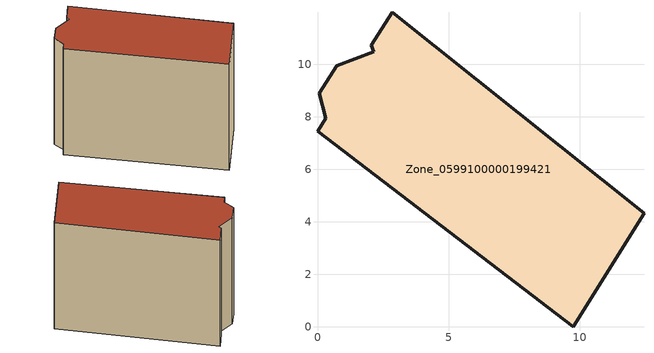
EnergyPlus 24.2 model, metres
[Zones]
Zone_0599100000199421
 floor ground (C_G): 0.74,9.94 2.14,10.47 2.05,10.72 2.85,11.98 12.44,4.33 9.74,0 0,7.45 0.31,7.94 0.06,8.89 z0
 wall outside (C_F): 9.74,0 12.44,4.33 2.85,11.98 2.05,10.72 2.14,10.47 0.74,9.94 0.06,8.89 0.31,7.94 0,7.45 9.74,0 z0:9.49
 roof outside (C_R): 2.14,10.47 0.74,9.94 0.06,8.89 0.31,7.94 0,7.45 9.74,0 12.44,4.33 2.85,11.98 2.05,10.72 z9.49
[BUILDING]
Pand.0599100000199421: North Axis=0; Terrain=City; Loads Convergence Tolerance Value=0.04; Temperature Convergence Tolerance Value=0.4; Solar Distribution=FullExterior; Maximum Number of Warmup Days=25; Minimum Number of Warmup Days=1
[Site:Location]
Rotterdam.The.Hague.AP_ZH_NLD Design_Conditions: Latitude=51.96; Longitude=4.45; Time Zone=1; Elevation=-4.5
[SITE:GROUNDTEMPERATURE:BUILDINGSURFACE]
18, 18, 18, 18, 18, 18, 18, 18, 18, 18, 18, 18
[MATERIAL] Thermal Absorptance=0.9; Solar Absorptance=0.7; Visible Absorptance=0.7
Name | Roughness | Thickness | Conductivity | Density | Specific Heat
G.TI.1946 | MediumSmooth | 0.15 | 1 | 540 | 1210
F.TI.1946 | Rough | 0.3 | 0.857143 | 1920 | 840
R.TI.1946 | MediumRough | 0.2 | 0.1 | 1500 | 1000
[CONSTRUCTION]
C_G: G.TI.1946
C_F: F.TI.1946
C_R: R.TI.1946
[ZONE]
Zone_0599100000199421: Type=1; Multiplier=1; Ceiling Height=Autocalculate; Volume=Autocalculate; Floor Area=autocalculate; Part of Total Floor Area=Yes
[ZONEINFILTRATION:DESIGNFLOWRATE]
Infil_Zone_0599100000199421: Zone or ZoneList or Space or SpaceList=Zone_0599100000199421; Schedule=AlwaysOn; Design Flow Rate Calculation Method=Flow/Area; Flow Rate per Floor Area=0.003; Constant Term Coefficient=1; Temperature Term Coefficient=0; Velocity Term Coefficient=0; Velocity Squared Term Coefficient=0
[HVACTEMPLATE:ZONE:IDEALLOADSAIRSYSTEM]
Zone_0599100000199421: Maximum Heating Supply Air Temperature=50; Minimum Cooling Supply Air Temperature=13; Maximum Heating Supply Air Humidity Ratio=0.0156; Minimum Cooling Supply Air Humidity Ratio=0.0077; Heating Limit=NoLimit; Cooling Limit=NoLimit; Dehumidification Control Type=ConstantSensibleHeatRatio; Cooling Sensible Heat Ratio=0.7; Dehumidification Setpoint=60; Humidification Control Type=None; Humidification Setpoint=30; Outdoor Air Method=None; Outdoor Air Flow Rate per Person=0.00944; Outdoor Air Flow Rate per Zone Floor Area=0; Outdoor Air Flow Rate per Zone=0; Demand Controlled Ventilation Type=None; Outdoor Air Economizer Type=NoEconomizer; Heat Recovery Type=None; Sensible Heat Recovery Effectiveness=0.7; Latent Heat Recovery Effectiveness=0.65
[ZONECONTROL:THERMOSTAT]
ThermostatControl_Zone_0599100000199421: Zone or ZoneList=Zone_0599100000199421; Control Type Schedule=DualSetpointControlType; Control 1=Thermostat_Zone_0599100000199421; Temperature Difference Between Cutout And Setpoint=0
[THERMOSTATSETPOINT:DUALSETPOINT]
Thermostat_Zone_0599100000199421: Heating Setpoint Temperature Schedule=HeatingSetpoint_Zone_0599100000199421; Cooling Setpoint Temperature Schedule=CoolingSetpoint_Zone_0599100000199421
[SCHEDULE:COMPACT]
HeatingSetpoint_Zone_0599100000199421: Through: 12/31, For: AllDays, Until: 24:00, 21
CoolingSetpoint_Zone_0599100000199421: Through: 12/31, For: AllDays, Until: 24:00, 24
DualSetpointControlType: Through: 12/31, For: AllDays, Until: 24:00, 4
AlwaysOn: Through: 12/31, For: AllDays, Until: 24:00, 1
